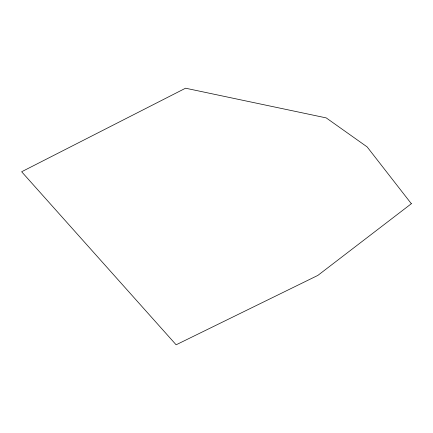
<?xml version="1.0" encoding="UTF-8"?>
<svg xmlns="http://www.w3.org/2000/svg" width="433" height="433" viewBox="0 0 433 433"><rect width="100%" height="100%" fill="white"/><g stroke="black" fill="none" stroke-linecap="round" stroke-linejoin="round"><path stroke-width="0.65" d="M411.35 203.716L317.876 275.393L176.128 344.792L21.65 171.755L185.562 88.208L326.222 117.9L367.146 146.911L411.35 203.716"/></g></svg>
